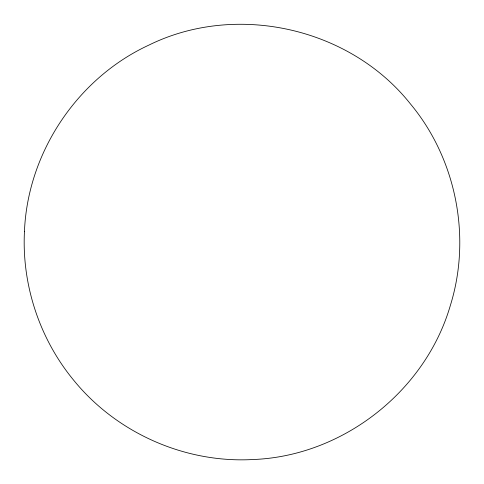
<?xml version="1.0" encoding="UTF-8"?>
<svg xmlns="http://www.w3.org/2000/svg" width="484" height="484" viewBox="0 0 484 484"><rect width="100%" height="100%" fill="white"/><g stroke="black" fill="none" stroke-linecap="round" stroke-linejoin="round"><path stroke-width="0.73" d="M24.46 231.316C21.677 284.774 39.573 338.879 73.641 380.17C116.408 432.89 184.846 463.242 252.636 459.54L252.672 459.54C342.454 456.333 425.46 391.489 450.423 305.222C471.628 236.93 456.182 158.788 410.359 103.83C349.884 27.642 236.125 2.099 148.878 45.109C77.331 78.136 27.636 152.617 24.46 231.316"/></g></svg>
